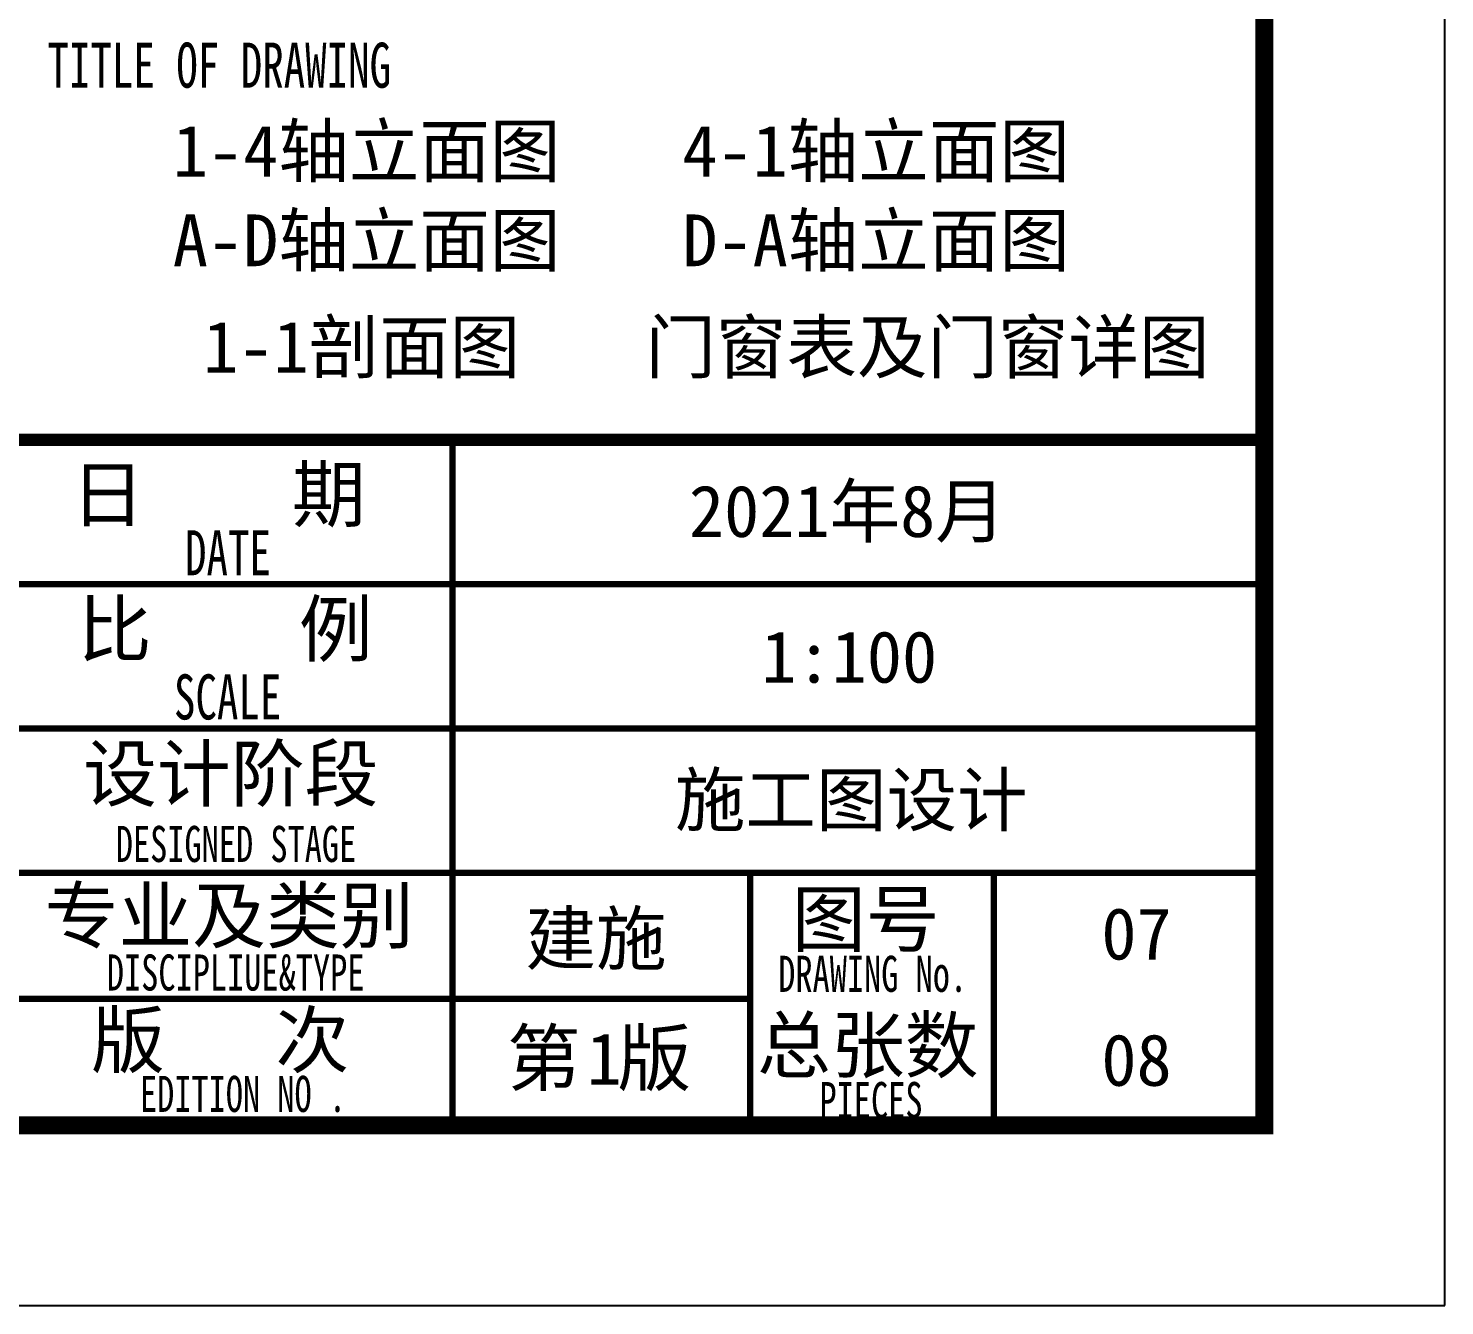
# Model space of a CAD drawing. Extents: x 1188826 to 1909461, y 608442 to 1651179.
# Drawn here: x 1710405 to 1718257, y 1010102 to 1017184 of the extents above; entities that cross this region are included whole.
import ezdxf

# ---------------------------------------------------------------- set-up
doc = ezdxf.new("R2010")
doc.units = 0
doc.header["$LTSCALE"] = 1000
doc.header["$MEASUREMENT"] = 0
doc.layers.add('WALL', color=9, linetype='Continuous', lineweight=40)
doc.layers.add('图签', color=147, linetype='Continuous', lineweight=18)
doc.layers.add('图框', color=140, linetype='Continuous')
doc.layers.add('图签文字', color=147, linetype='Continuous')
doc.styles.add('宋体', font='', dxfattribs={"height": 50})
doc.styles.add('建筑图签-1', font='simhei.ttf', dxfattribs={"width": 0.7})
doc.styles.get('宋体').set_extended_font_data('SimSun')

# ---------------------------------------------------------------- blocks, each defined once
blk = doc.blocks.new('12414151231')
at = {"layer": '图框'}
for points, const_width in [([(-7000, 3800.3), (0, 3800.3)], 70), ([(-4500, 1400.3), (-4500, 3800.3)], 35), ([(-7000, 3000.3), (0, 3000.3)], 35), ([(-7000, 2200.3), (0, 2200.3)], 35), ([(-7000, 1400.3), (0, 1400.3)], 35), ([(-7000, 1400.3), (-500, 1400.3)], 35), ([(-4500, 0.3), (-4500, 1400.3)], 35), ([(-2850, 0.3), (-2850, 1400.3)], 35), ([(-2850, 0.3), (-2850, 1400.3)], 35), ([(-2850, 0.3), (-2850, 1400.3)], 35), ([(-1500, 0), (-1500, 1400)], 35), ([(-7000, 700.3), (-2850, 700.3)], 35)]:
    blk.add_lwpolyline(points, dxfattribs=dict(at, const_width=const_width))
at = {"layer": '图框', "style": '建筑图签-1', "width": 0.7}
for s, height, p in [('DATE', 250, (-5983.5, 3049.2)), ('SCALE', 250, (-6044.8, 2250)), ('DESIGNED STAGE', 200, (-6367.4, 1459.9)), ('DISCIPLIUE&TYPE', 200, (-6417.1, 747.1)), ('DRAWING No.', 200, (-2695, 739.9)), ('EDITION NO .', 200, (-6233.5, 74.1)), ('PIECES', 200, (-2466.2, 39.9))]:
    blk.add_text(s, height=height, dxfattribs=at).set_placement(p)
at = {"layer": '图签', "color": 2, "style": '宋体'}
for s, height, p in [('2021年8月', 286.68, (-3190, 3261.7)), ('施工图设计', 286.68, (-3267.7, 1661.7)), ('建施', 286.68, (-4095.8, 892.8)), ('1', 286.7, (-3756.7, 225.1)), ('08', 286.68, (-903.4, 219))]:
    blk.add_text(s, height=height, dxfattribs=at).set_placement(p)
at = {"layer": '图签文字', "style": '建筑图签-1', "width": 0.7}
blk.add_text('TITLE OF DRAWING', height=250, dxfattribs=at).set_placement((-6746, 5752.5))
at = {"layer": '图签文字', "color": 7, "style": '建筑图签-1'}
for s, p in [('日    期', (-6616.1, 3348.8)), ('比    例', (-6577.8, 2601.6)), ('设计阶段', (-6548.1, 1799.7)), ('专业及类别', (-6762, 1013.1)), ('图号', (-2619.1, 994.4)), ('版   次 ', (-6504, 323)), ('总张数', (-2812.2, 294.4)), ('第 版', (-4199.2, 223.4))]:
    blk.add_text(s, height=300, dxfattribs=at).set_placement(p)

msp = doc.modelspace()

# ---------------------------------------------------------------- linework, layer by layer
at = {"layer": '图框'}
msp.add_lwpolyline([(1643957.2, 1010102), (1718257.2, 1010102), (1718257.2, 1052102), (1643957.2, 1052102)], close=True, dxfattribs=at)
at = {"layer": '图框', "const_width": 100}
msp.add_lwpolyline([(1646457.2, 1011102), (1717257.2, 1011102), (1717257.2, 1051102), (1646457.2, 1051102)], close=True, dxfattribs=at)

# ---------------------------------------------------------------- block references
at = {"layer": 'WALL'}
msp.add_blockref('12414151231', (1717257.2, 1011102), dxfattribs=at)

# ---------------------------------------------------------------- texts
at = {"layer": '图签', "color": 2, "style": '宋体'}
for s, p in [('1-4轴立面图', (1711205.8, 1016360.9)), ('4-1轴立面图', (1714030.5, 1016360.9)), ('A-D轴立面图', (1711205.8, 1015865)), ('D-A轴立面图', (1714030.5, 1015865)), ('1-1剖面图', (1711374.3, 1015273.8)), ('门窗表及门窗详图', (1713825.7, 1015273.8)), ('1:100', (1714468.5, 1013556)), ('07', (1716353.7, 1012021))]:
    msp.add_text(s, height=286.68, dxfattribs=at).set_placement(p)

doc.saveas('drawing.dxf')
